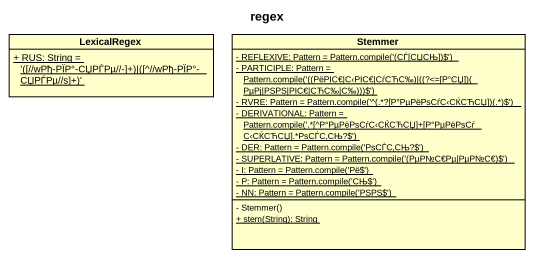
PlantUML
@startuml
title regex
hide circle
hide empty members
skinparam classAttributeIconSize 0
class LexicalRegex {
  {static} {field} + RUS: String = '([~//wРђ-РЇР°-СЏРЃРµ~//-]+)|([^~//wРђ-РЇР°-СЏРЃРµ~//s]+)'
}
class Stemmer {
  {static} {field} - REFLEXIVE: Pattern = Pattern.compile('(СЃ[СЏСЊ])$')
  {static} {field} - PARTICIPLE: Pattern = Pattern.compile('((РёРІС€|С‹РІС€|СѓСЋС‰)|((?<=[Р°СЏ])(РµРј|РЅРЅ|РІС€|СЋС‰|С‰)))$')
  {static} {field} - RVRE: Pattern = Pattern.compile('^(.*?[Р°РµРёРѕСѓС‹СЌСЋСЏ])(.*)$')
  {static} {field} - DERIVATIONAL: Pattern = Pattern.compile('.*[^Р°РµРёРѕСѓС‹СЌСЋСЏ]+[Р°РµРёРѕСѓС‹СЌСЋСЏ].*РѕСЃС‚СЊ?$')
  {static} {field} - DER: Pattern = Pattern.compile('РѕСЃС‚СЊ?$')
  {static} {field} - SUPERLATIVE: Pattern = Pattern.compile('(РµР№С€Рµ|РµР№С€)$')
  {static} {field} - I: Pattern = Pattern.compile('Рё$')
  {static} {field} - P: Pattern = Pattern.compile('СЊ$')
  {static} {field} - NN: Pattern = Pattern.compile('РЅРЅ$')
  - Stemmer()
  {static} + stem(String): String
}
@enduml
